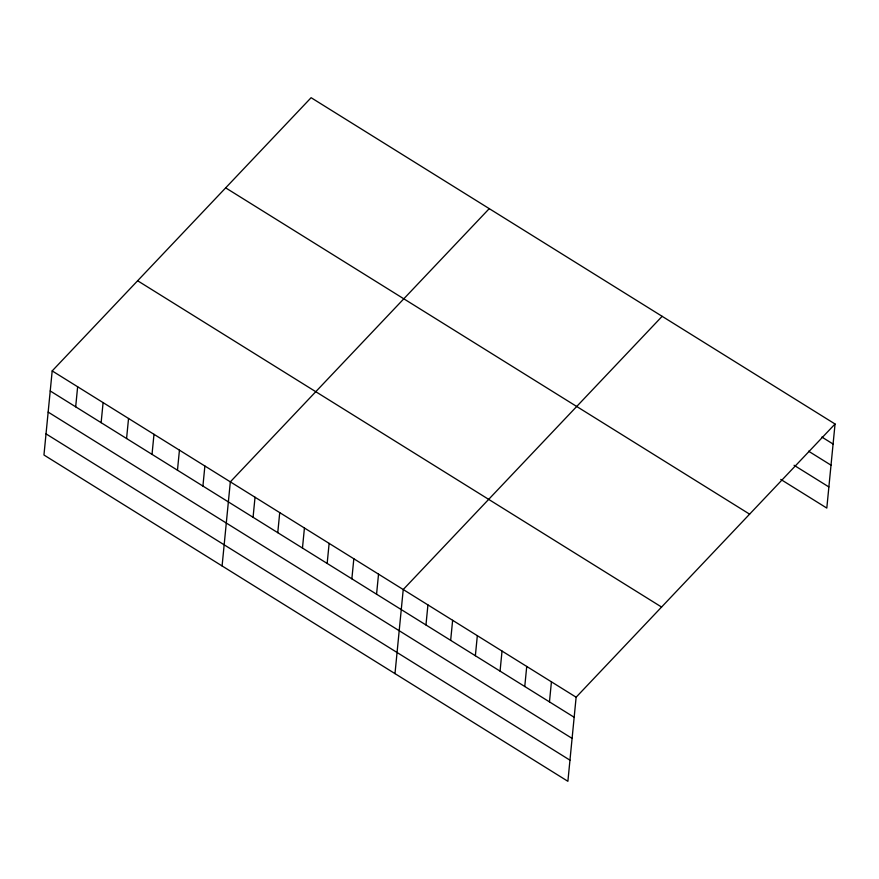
<?xml version="1.0" encoding="UTF-8"?>
<svg xmlns="http://www.w3.org/2000/svg" width="879" height="879" viewBox="0 0 879 879"><rect width="100%" height="100%" fill="white"/><g stroke="black" fill="none" stroke-linecap="round" stroke-linejoin="round"><path stroke-width="1.32" d="M52.191 370.916L43.95 455.003L567.889 781.299L576.13 697.212L835.05 423.997L311.111 97.701L52.191 370.916L576.13 697.212M75.682 406.812L77.638 386.771M101.129 422.667L103.096 402.615M126.576 438.511L128.543 418.47M152.023 454.366L153.99 434.314M177.47 470.21L179.437 450.158M202.917 486.065L204.884 466.013M222.09 565.944L230.331 481.857L489.251 208.642M253.064 517.291L255.031 497.239M277.764 532.674L279.731 512.622M302.464 548.056L304.431 528.004M327.164 563.439L329.131 543.387M351.864 578.821L353.83 558.769M376.564 594.204L378.53 574.152M394.99 673.622L403.23 589.534L662.151 316.319M425.963 624.969L427.93 604.917M450.663 640.351L452.63 620.299M475.363 655.734L477.33 635.682M500.063 671.116L502.03 651.064M524.763 686.499L526.73 666.447M549.463 701.881L551.43 681.829M835.05 423.997L826.809 508.084L780.772 479.418M821.854 437.05L833.083 444.038M808.559 451.191L831.018 465.178M794.078 465.277L828.875 486.944M225.672 187.864L749.611 514.16M137.64 280.764L661.579 607.048M50.224 390.968L574.163 717.264M48.158 412.097L572.097 738.393M46.027 433.874L569.955 760.17"/></g></svg>
